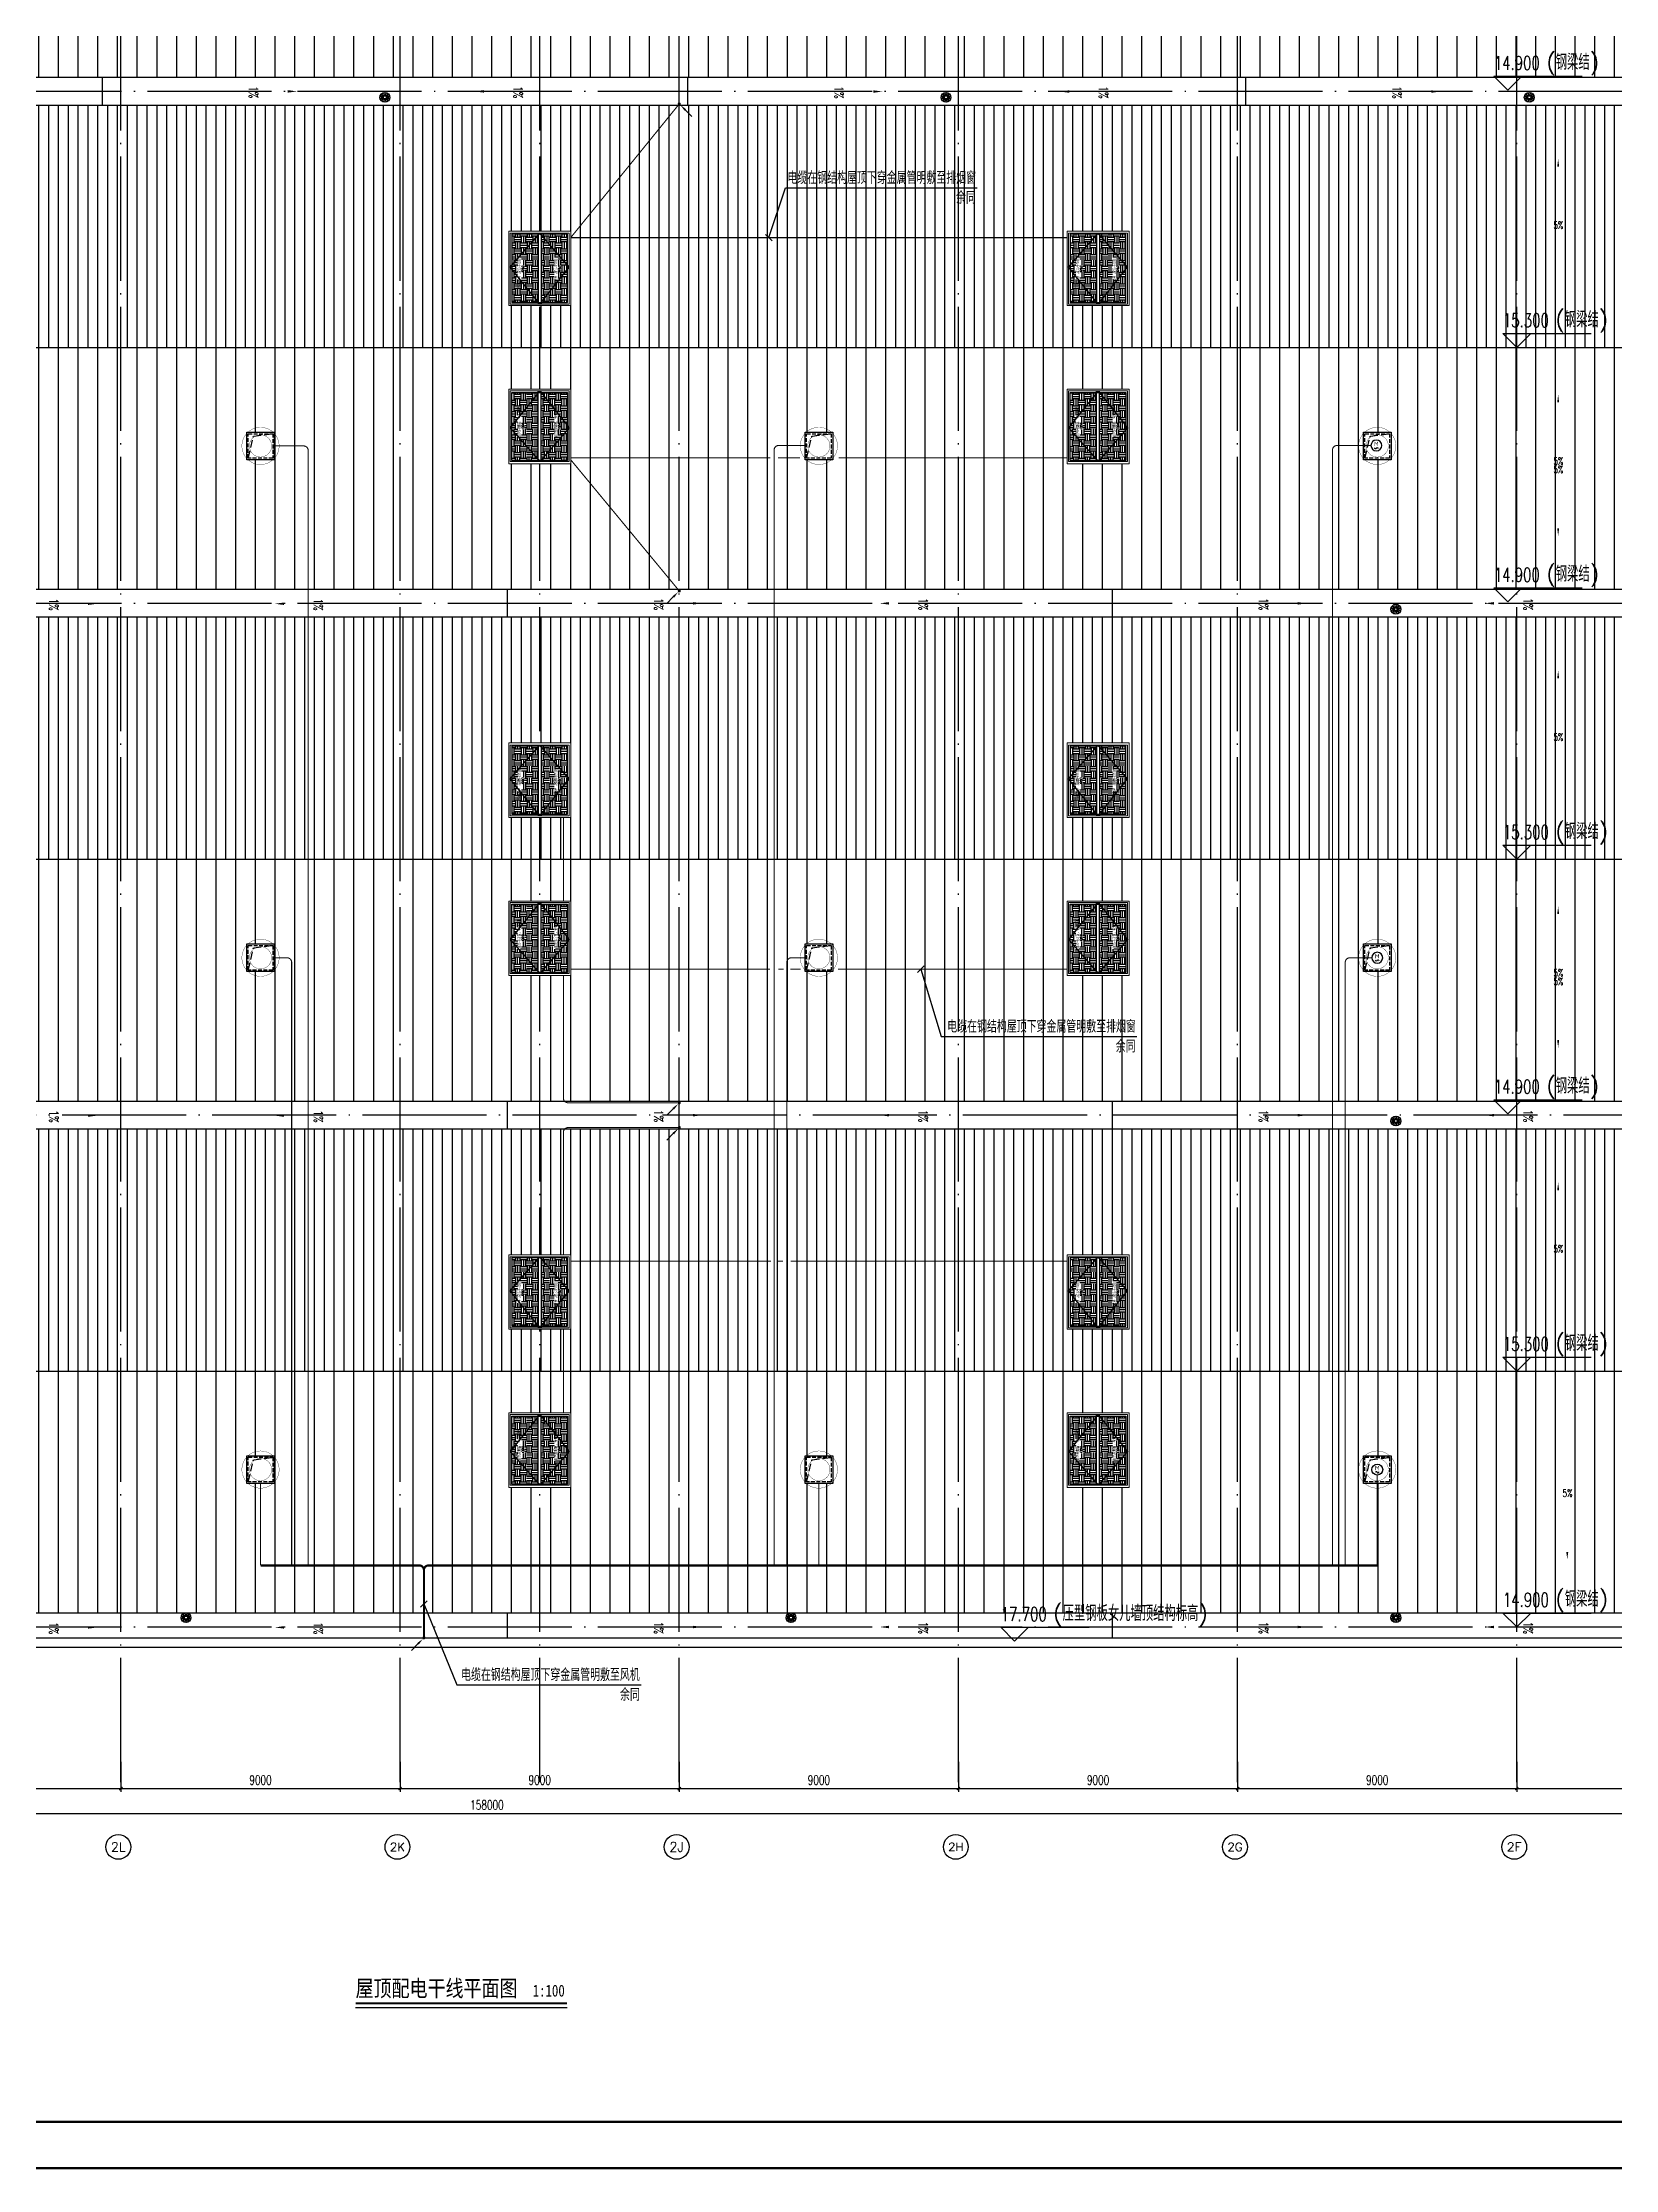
# Model space of a CAD drawing. Extents: x -1396510 to 1250330, y -1892470 to 1623980.
# Drawn here: x 806989 to 857695, y -816618 to -748051 of the extents above; entities that cross this region are included whole.
import ezdxf
from ezdxf.enums import TextEntityAlignment as Align

# ---------------------------------------------------------------- set-up
doc = ezdxf.new("R2010")
doc.units = 0
doc.header["$LTSCALE"] = 1000
doc.header["$MEASUREMENT"] = 0
for name, pattern in [('DASH', [0.35, 0.25, -0.1]), ('DOTE', [2.42, 2, -0.2, 0.02, -0.2]), ('HIDDEN', [9.525, 6.35, -3.175])]:
    doc.linetypes.add(name, pattern=pattern)
doc.layers.get('Defpoints').update_dxf_attribs({"color": 210})
for name, color, linetype in [('0-cxFrame', 155, 'Continuous'), ('A-AXIS-D', 1, 'Continuous'), ('A-AXIS-DOTE', 14, 'DOTE'), ('A-AXIS-SYMB', 3, 'Continuous'), ('A-DRAIN', 142, 'Continuous'), ('A-HATCH-2', 251, 'Continuous'), ('A-LIN-V', 9, 'Continuous'), ('A-SFCE', 30, 'Continuous'), ('A-WINDOW', 140, 'Continuous'), ('AS-COLN', 6, 'Continuous'), ('AS-结构边线层', 200, 'Continuous'), ('DIM-照明', 3, 'Continuous'), ('DIM_SYMB', 3, 'Continuous'), ('EQUIP-动力', 3, 'Continuous'), ('LWIRE', 4, 'Continuous'), ('PUB_TEXT', 7, 'Continuous'), ('SPACE', 7, 'Continuous'), ('SPACE_HATCH', 8, 'Continuous'), ('WIRE-照明', 1, 'Continuous'), ('参考线', 8, 'Continuous'), ('外框', 1, 'HIDDEN'), ('暖通', 7, 'Continuous'), ('虹吸雨水斗', 6, 'Continuous')]:
    doc.layers.add(name, color=color, linetype=linetype)
doc.layers.add('0-cxText', color=131, linetype='Continuous', lineweight=25)
doc.layers.add('成型线', color=3, linetype='Continuous', lineweight=18)
doc.layers.add('A-云线2', color=3, linetype='Continuous', plot=False)
doc.layers.add('A-加建区域', color=47, linetype='Continuous', plot=False)
doc.styles.add('-宋体', font='', dxfattribs={"width": 0.8})
doc.styles.add('_TCH_AXIS', font='COMPLEX', dxfattribs={"bigfont": 'GBCBIG'})
doc.styles.add('_TCH_DIM', font='SIMPLEX', dxfattribs={"bigfont": 'GBCBIG'})
doc.styles.add('_TCH_DIM_T3', font='SIMPLEX', dxfattribs={"width": 0.705882, "bigfont": 'GBCBIG'})
doc.styles.add('_TCH_SPACE', font='SIMPLEX', dxfattribs={"height": 5, "bigfont": 'GBCBIG'})
doc.styles.add('_TEL_ATTDEF', font='GBENOR', dxfattribs={"width": 0.8, "height": 3, "bigfont": 'GBCBIG'})
doc.styles.add('_TEL_DIM', font='SIMPLEX', dxfattribs={"width": 0.8, "height": 3.5, "bigfont": 'HZTXT'})
doc.styles.add('cx_tuming', font='simhei.ttf')
doc.styles.add('cx_tuqian1', font='')
doc.styles.get("Standard").update_dxf_attribs({"font": 'gbenor.shx', "bigfont": 'gbcbig.shx'})
doc.styles.add('黑体', font='simhei.ttf', dxfattribs={"height": 12})
doc.styles.get('-宋体').set_extended_font_data('SimSun')
doc.styles.get('cx_tuqian1').set_extended_font_data('SimSun')
doc.dimstyles.new('_TCH_ARCH&&100', dxfattribs={"dimtxt": 297.5, "dimasz": 100, "dimexe": 100, "dimexo": 100, "dimgap": 126.25, "dimtad": 1, "dimdec": 0, "dimzin": 0, "dimdsep": 46, "dimtxsty": '_TCH_DIM_T3', "dimblk": 'ARCHTICK', "dimcen": 0.09, "dimclrt": 7, "dimazin": 2, "dimtfac": 1, "dimtdec": 0, "dimtix": 1, "dimtmove": 2, "dimatfit": 3, "dimfxl": 0, "dimtolj": 1, "dimtzin": 0, "dimarcsym": 0})
pattern_1 = [(90, (-214845.8, -722570), (-317.5, 0), [])]
pattern_2 = [(90, (-214845.8, -722570), (-635, 0), [])]
pattern_3 = [(0, (0, 0), (187.5, 187.5), [187.5, -187.5]), (0, (0, 70.31), (187.5, 187.5), [187.5, -187.5]), (0, (0, 140.62), (187.5, 187.5), [187.5, -187.5]), (90, (23.44, 164.06), (-187.5, 187.5), [187.5, -187.5]), (90, (93.75, 164.06), (-187.5, 187.5), [187.5, -187.5]), (90, (164.06, 164.06), (-187.5, 187.5), [187.5, -187.5])]

# ---------------------------------------------------------------- blocks, each defined once
blk = doc.blocks.new('$TelecSys$00000081')
for p, q in [((0.1, 0.1), (0.1, 0.1)), ((-1.15, -1.15), (-0.55, -0.55)), ((-0.1, -0.1), (-0.1, -0.1))]:
    blk.add_line(p, q)
at = {"const_width": 0.142}
blk.add_lwpolyline([(0.07, 0, 1), (-0.07, 0, 1)], format="xyb", close=True, dxfattribs=at)
blk.add_solid([(-0.62, -0.48), (-0.48, -0.62), (-0.1, -0.1)])
at = {"width": 0.8, "flags": 9}
blk.add_attdef('A', (0, 0), '', height=0.00002, rotation=180, dxfattribs=at)
blk = doc.blocks.new('$equip$00002875')
at = {"const_width": 0.0571}
blk.add_lwpolyline([(0, 0.5, -1), (0, -0.5, -1), (0, 0.5, 0.021884)], format="xyb", dxfattribs=at)
blk.add_circle((0, 0), 0.5)
for centre, radius, start, end in [((-0.07, -0.27), 0.0768, 17.2272, 184.2164), ((0.07, -0.23), 0.0769, 197.2591, 5.1179)]:
    blk.add_arc(centre, radius, start, end)
at = {"color": 7, "style": '_TEL_DIM'}
blk.add_attdef('$TEXT$', text='', height=0.4, dxfattribs=at).set_placement((0, 0.14), align=Align.MIDDLE_CENTER)
at = {"color": 7, "style": '_TEL_DIM', "flags": 1}
for tag in ['A', 'REMARK']:
    blk.add_attdef(tag, text='', height=0.00002, dxfattribs=at).set_placement((0, 0), align=Align.MIDDLE_CENTER)
blk = doc.blocks.new('423213')
at = {"layer": 'A-AXIS-SYMB', "color": 8}
for p, q in [((327494, 689616), (327044, 690066)), ((327044, 690066), (329894, 690066)), ((327494, 689616), (327944, 690066))]:
    blk.add_line(p, q, dxfattribs=at)
at = {"layer": 'A-AXIS-SYMB', "color": 7, "style": '_TCH_DIM', "width": 0.705882}
blk.add_text('14.900', height=446.2, dxfattribs=at).set_placement((327043, 690266))
at = {"layer": 'A-AXIS-SYMB', "color": 7, "style": '_TCH_DIM'}
blk.add_text('(钢梁结)', height=506.4, dxfattribs=at).set_placement((328738, 690266))
blk = doc.blocks.new('w4243')
at = {"layer": 'A-AXIS-SYMB', "color": 8}
for p, q in [((327787, 697820), (327337, 698270)), ((327337, 698270), (330187, 698270)), ((327787, 697820), (328237, 698270))]:
    blk.add_line(p, q, dxfattribs=at)
at = {"layer": 'A-AXIS-SYMB', "color": 7, "style": '_TCH_DIM', "width": 0.705882}
blk.add_text('15.300', height=446.2, dxfattribs=at).set_placement((327337, 698470))
at = {"layer": 'A-AXIS-SYMB', "color": 7, "style": '_TCH_DIM'}
blk.add_text('(钢梁结)', height=506.4, dxfattribs=at).set_placement((329032, 698470))
blk = doc.blocks.new('“奔腾”虹吸雨水斗')
at = {"layer": '虹吸雨水斗', "color": 8, "lineweight": 25}
for p, q in [((946944, 86685), (947028, 86658)), ((947028, 86641), (946944, 86614)), ((947032, 86673), (946946, 86692)), ((946946, 86607), (947032, 86625)), ((946982, 86753), (947040, 86688)), ((947040, 86611), (946982, 86546)), ((947052, 86699), (946987, 86758)), ((946987, 86541), (947052, 86600)), ((947048, 86793), (947066, 86707)), ((947066, 86592), (947048, 86506)), ((947082, 86711), (947055, 86795)), ((947055, 86504), (947082, 86587)), ((947125, 86795), (947098, 86711)), ((947098, 86587), (947125, 86504)), ((947114, 86707), (947132, 86793)), ((947132, 86506), (947114, 86592)), ((947194, 86758), (947128, 86699)), ((947128, 86600), (947194, 86541)), ((947140, 86688), (947199, 86753)), ((947199, 86546), (947140, 86611)), ((947234, 86692), (947148, 86673)), ((947148, 86625), (947234, 86607)), ((947152, 86658), (947236, 86685)), ((947236, 86614), (947152, 86641))]:
    blk.add_line(p, q, dxfattribs=at)
for radius in [150, 47.6]:
    blk.add_circle((947090, 86649), radius, dxfattribs=at)
for centre, start, end in [((947025, 86649), 291.63817, 68.36747), ((947034, 86682), 261.63817, 38.36747), ((947034, 86617), 321.63817, 98.36747), ((947057, 86706), 231.63817, 8.36747), ((947057, 86593), 351.63817, 128.36747), ((947090, 86715), 201.63817, 338.36747), ((947090, 86584), 21.63817, 158.36747), ((947123, 86706), 171.63817, 308.36747), ((947123, 86593), 51.63817, 188.36747), ((947147, 86682), 141.63817, 278.36747), ((947147, 86617), 81.63817, 218.36747), ((947155, 86649), 111.63817, 248.36747)]:
    blk.add_arc(centre, 8.82, start, end, dxfattribs=at)
blk = doc.blocks.new('w4234233')
at = {"layer": 'A-AXIS-SYMB', "color": 8}
for points in [[(355546, 826830, 0, 0, 0), (355546, 825680, 0, 80, 0), (355546, 825980, 0, 0, 0)], [(355546, 818810, 0, 0, 0), (355546, 819960, 0, 80, 0), (355546, 819660, 0, 0, 0)]]:
    blk.add_lwpolyline(points, format="xyseb", dxfattribs=at)
at = {"layer": 'A-AXIS-SYMB', "color": 7, "style": '_TCH_DIM', "width": 0.705882}
for p in [(355376, 826935), (355376, 818407)]:
    blk.add_text('1%%%', height=297.5, dxfattribs=at).set_placement(p)
blk = doc.blocks.new('44')
blk.add_wipeout([(277496, 745320), (279896, 745320), (279896, 747320), (277496, 747320)]).dxf.layer = '参考线'
at = {"layer": 'SPACE_HATCH'}
h = blk.add_hatch(dxfattribs=at)
h.set_pattern_fill('土壤', color=8, scale=50, style=0)
h.set_pattern_definition(pattern_3)
h.paths.add_polyline_path([(277596, 746370), (279796, 746370), (279796, 747220), (277596, 747220)])
h.paths.add_polyline_path([(278352, 746904), (279057, 746904), (279057, 747034), (278352, 747034)])
h.paths.add_polyline_path([(278591, 746811), (278817, 746811), (278817, 746895), (278591, 746895)])
h = blk.add_hatch(dxfattribs=at)
h.set_pattern_fill('土壤', color=8, scale=50, style=0)
h.set_pattern_definition(pattern_3)
h.paths.add_polyline_path([(277596, 746270), (279796, 746270), (279796, 745420), (277596, 745420)])
h.paths.add_polyline_path([(278352, 745724), (279057, 745724), (279057, 745854), (278352, 745854)])
h.paths.add_polyline_path([(278591, 745631), (278817, 745631), (278817, 745715), (278591, 745715)])
at = {"color": 2}
for p, q in [((277566, 746370), (279851, 746370)), ((277566, 746270), (279851, 746270))]:
    blk.add_line(p, q, dxfattribs=at)
at = {"layer": 'A-SFCE'}
blk.add_lwpolyline([(277596, 747220), (279796, 747220), (279796, 745420), (277596, 745420)], close=True, dxfattribs=at)
at = {"layer": '外框', "color": 8}
for points in [[(279851, 746320), (278658, 747270), (277566, 746320)], [(279851, 746320), (278658, 745370), (277566, 746320)]]:
    blk.add_lwpolyline(points, dxfattribs=at)
at = {"layer": '成型线'}
blk.add_line((279896, 745320), (279896, 747320), dxfattribs=at)
blk.add_lwpolyline([(279896, 745320), (277496, 745320), (277496, 747320), (279896, 747320)], dxfattribs=at)
blk.add_lwpolyline([(279851, 745370), (279851, 747270), (277566, 747270), (277566, 745370)], close=True, dxfattribs=at)
at = {"layer": 'SPACE', "color": 8, "style": '_TCH_SPACE'}
for p in [(278365, 746930), (278365, 745750)]:
    blk.add_text('自然排烟窗，有效面积', height=96.5, dxfattribs=at).set_placement(p)
at = {"layer": 'SPACE', "color": 8, "style": '_TCH_SPACE', "width": 0.705882}
for s, height, p in [('1.87m', 59.5, (278600, 746828)), ('2', 29.8, (278792, 746863)), ('1.87m', 59.5, (278600, 745648)), ('2', 29.8, (278792, 745683))]:
    blk.add_text(s, height=height, dxfattribs=at).set_placement(p)
blk = doc.blocks.new('eeee')
at = {"layer": 'A-LIN-V'}
blk.add_blockref('44', (16550, 81000), dxfattribs=at)
at = {"layer": 'A-LIN-V', "xscale": -0.9999999999999998}
blk.add_blockref('44', (579042, 81000), dxfattribs=at)
blk = doc.blocks.new('fengji')
blk.add_wipeout([(-445, 445), (445, 445), (445, -445), (-445, -445)]).dxf.layer = '参考线'
at = {"layer": 'A-HATCH-2', "color": 8, "const_width": 10}
for points in [[(0, -600, -1), (0, 600, -1)], [(0, -600, 1), (0, 600, 1)]]:
    blk.add_lwpolyline(points, format="xyb", dxfattribs=at)
at = {"layer": 'A-HATCH-2', "color": 8, "linetype": 'DASH', "const_width": 10}
for points in [[(0, -358, -1), (0, 358, -1)], [(0, -358, 1), (0, 358, 1)]]:
    blk.add_lwpolyline(points, format="xyb", dxfattribs=at)
at = {"layer": 'AS-COLN', "ltscale": 0.5}
blk.add_lwpolyline([(-445, 445), (445, 445), (445, -445), (-445, -445)], close=True, dxfattribs=at)
at = {"layer": 'AS-COLN', "linetype": 'DASH', "ltscale": 0.5}
blk.add_lwpolyline([(-395, 395), (395, 395), (395, -395), (-395, -395)], close=True, dxfattribs=at)
at = {"layer": 'AS-结构边线层', "color": 8, "linetype": 'DASH'}
blk.add_lwpolyline([(395, 395), (225, -315), (-395, -395)], dxfattribs=at)
blk = doc.blocks.new('_ArchTick')
at = {"color": 0, "linetype": 'ByBlock', "const_width": 0.4}
blk.add_lwpolyline([(-0.5, -0.5), (0.5, 0.5)], dxfattribs=at)
blk = doc.blocks.new('*D5866')
at = {"layer": 'A-AXIS-D', "color": 0, "lineweight": -2, "transparency": 16777216}
for p, q in [((57300, -86850), (57300, -87810)), ((66300, -86850), (66300, -87810)), ((57300, -87710), (66300, -87710))]:
    blk.add_line(p, q, dxfattribs=at)
at = {"layer": 'Defpoints', "color": 0, "transparency": 16777216}
for p in [(57300, -86750), (66300, -86750), (66300, -87710)]:
    blk.add_point(p, dxfattribs=at)
at = {"layer": 'A-AXIS-D', "color": 0, "lineweight": -2, "transparency": 16777216, "xscale": 100, "yscale": 100, "zscale": 100, "rotation": 180}
blk.add_blockref('_ArchTick', (57300, -87710), dxfattribs=at)
at = {"layer": 'A-AXIS-D', "color": 0, "lineweight": -2, "transparency": 16777216, "xscale": 100, "yscale": 100, "zscale": 100}
blk.add_blockref('_ArchTick', (66300, -87710), dxfattribs=at)
at = {"layer": 'A-AXIS-D', "color": 7, "transparency": 16777216, "insert": (61800, -87435), "char_height": 297.5, "attachment_point": 5, "style": '_TCH_DIM_T3'}
blk.add_mtext('\\A1;9000', dxfattribs=at)
blk = doc.blocks.new('*D5867')
at = {"layer": 'A-AXIS-D', "color": 0, "lineweight": -2, "transparency": 16777216}
for p, q in [((66300, -86850), (66300, -87810)), ((75300, -86850), (75300, -87810)), ((66300, -87710), (75300, -87710))]:
    blk.add_line(p, q, dxfattribs=at)
at = {"layer": 'Defpoints', "color": 0, "transparency": 16777216}
for p in [(66300, -86750), (75300, -86750), (75300, -87710)]:
    blk.add_point(p, dxfattribs=at)
at = {"layer": 'A-AXIS-D', "color": 0, "lineweight": -2, "transparency": 16777216, "xscale": 100, "yscale": 100, "zscale": 100, "rotation": 180}
blk.add_blockref('_ArchTick', (66300, -87710), dxfattribs=at)
at = {"layer": 'A-AXIS-D', "color": 0, "lineweight": -2, "transparency": 16777216, "xscale": 100, "yscale": 100, "zscale": 100}
blk.add_blockref('_ArchTick', (75300, -87710), dxfattribs=at)
at = {"layer": 'A-AXIS-D', "color": 7, "transparency": 16777216, "insert": (70800, -87435), "char_height": 297.5, "attachment_point": 5, "style": '_TCH_DIM_T3'}
blk.add_mtext('\\A1;9000', dxfattribs=at)
blk = doc.blocks.new('*D5868')
at = {"layer": 'A-AXIS-D', "color": 0, "lineweight": -2, "transparency": 16777216}
for p, q in [((75300, -86850), (75300, -87810)), ((84300, -86850), (84300, -87810)), ((75300, -87710), (84300, -87710))]:
    blk.add_line(p, q, dxfattribs=at)
at = {"layer": 'Defpoints', "color": 0, "transparency": 16777216}
for p in [(75300, -86750), (84300, -86750), (84300, -87710)]:
    blk.add_point(p, dxfattribs=at)
at = {"layer": 'A-AXIS-D', "color": 0, "lineweight": -2, "transparency": 16777216, "xscale": 100, "yscale": 100, "zscale": 100, "rotation": 180}
blk.add_blockref('_ArchTick', (75300, -87710), dxfattribs=at)
at = {"layer": 'A-AXIS-D', "color": 0, "lineweight": -2, "transparency": 16777216, "xscale": 100, "yscale": 100, "zscale": 100}
blk.add_blockref('_ArchTick', (84300, -87710), dxfattribs=at)
at = {"layer": 'A-AXIS-D', "color": 7, "transparency": 16777216, "insert": (79800, -87435), "char_height": 297.5, "attachment_point": 5, "style": '_TCH_DIM_T3'}
blk.add_mtext('\\A1;9000', dxfattribs=at)
blk = doc.blocks.new('*D5869')
at = {"layer": 'A-AXIS-D', "color": 0, "lineweight": -2, "transparency": 16777216}
for p, q in [((84300, -86850), (84300, -87810)), ((93300, -86850), (93300, -87810)), ((84300, -87710), (93300, -87710))]:
    blk.add_line(p, q, dxfattribs=at)
at = {"layer": 'Defpoints', "color": 0, "transparency": 16777216}
for p in [(84300, -86750), (93300, -86750), (93300, -87710)]:
    blk.add_point(p, dxfattribs=at)
at = {"layer": 'A-AXIS-D', "color": 0, "lineweight": -2, "transparency": 16777216, "xscale": 100, "yscale": 100, "zscale": 100, "rotation": 180}
blk.add_blockref('_ArchTick', (84300, -87710), dxfattribs=at)
at = {"layer": 'A-AXIS-D', "color": 0, "lineweight": -2, "transparency": 16777216, "xscale": 100, "yscale": 100, "zscale": 100}
blk.add_blockref('_ArchTick', (93300, -87710), dxfattribs=at)
at = {"layer": 'A-AXIS-D', "color": 7, "transparency": 16777216, "insert": (88800, -87435), "char_height": 297.5, "attachment_point": 5, "style": '_TCH_DIM_T3'}
blk.add_mtext('\\A1;9000', dxfattribs=at)
blk = doc.blocks.new('*D5870')
at = {"layer": 'A-AXIS-D', "color": 0, "lineweight": -2, "transparency": 16777216}
for p, q in [((93300, -86850), (93300, -87810)), ((102300, -86850), (102300, -87810)), ((93300, -87710), (102300, -87710))]:
    blk.add_line(p, q, dxfattribs=at)
at = {"layer": 'Defpoints', "color": 0, "transparency": 16777216}
for p in [(93300, -86750), (102300, -86750), (102300, -87710)]:
    blk.add_point(p, dxfattribs=at)
at = {"layer": 'A-AXIS-D', "color": 0, "lineweight": -2, "transparency": 16777216, "xscale": 100, "yscale": 100, "zscale": 100, "rotation": 180}
blk.add_blockref('_ArchTick', (93300, -87710), dxfattribs=at)
at = {"layer": 'A-AXIS-D', "color": 0, "lineweight": -2, "transparency": 16777216, "xscale": 100, "yscale": 100, "zscale": 100}
blk.add_blockref('_ArchTick', (102300, -87710), dxfattribs=at)
at = {"layer": 'A-AXIS-D', "color": 7, "transparency": 16777216, "insert": (97800, -87435), "char_height": 297.5, "attachment_point": 5, "style": '_TCH_DIM_T3'}
blk.add_mtext('\\A1;9000', dxfattribs=at)
blk = doc.blocks.new('*D5871')
at = {"layer": 'A-AXIS-D', "color": 0, "lineweight": -2, "transparency": 16777216}
for p, q in [((102300, -86850), (102300, -87810)), ((111300, -86850), (111300, -87810)), ((102300, -87710), (111300, -87710))]:
    blk.add_line(p, q, dxfattribs=at)
at = {"layer": 'Defpoints', "color": 0, "transparency": 16777216}
for p in [(102300, -86750), (111300, -86750), (111300, -87710)]:
    blk.add_point(p, dxfattribs=at)
at = {"layer": 'A-AXIS-D', "color": 0, "lineweight": -2, "transparency": 16777216, "xscale": 100, "yscale": 100, "zscale": 100, "rotation": 180}
blk.add_blockref('_ArchTick', (102300, -87710), dxfattribs=at)
at = {"layer": 'A-AXIS-D', "color": 0, "lineweight": -2, "transparency": 16777216, "xscale": 100, "yscale": 100, "zscale": 100}
blk.add_blockref('_ArchTick', (111300, -87710), dxfattribs=at)
at = {"layer": 'A-AXIS-D', "color": 7, "transparency": 16777216, "insert": (106800, -87435), "char_height": 297.5, "attachment_point": 5, "style": '_TCH_DIM_T3'}
blk.add_mtext('\\A1;9000', dxfattribs=at)
blk = doc.blocks.new('*D5872')
at = {"layer": 'A-AXIS-D', "color": 0, "lineweight": -2, "transparency": 16777216}
for p, q in [((111300, -86850), (111300, -87810)), ((120300, -86850), (120300, -87810)), ((111300, -87710), (120300, -87710))]:
    blk.add_line(p, q, dxfattribs=at)
at = {"layer": 'Defpoints', "color": 0, "transparency": 16777216}
for p in [(111300, -86750), (120300, -86750), (120300, -87710)]:
    blk.add_point(p, dxfattribs=at)
at = {"layer": 'A-AXIS-D', "color": 0, "lineweight": -2, "transparency": 16777216, "xscale": 100, "yscale": 100, "zscale": 100, "rotation": 180}
blk.add_blockref('_ArchTick', (111300, -87710), dxfattribs=at)
at = {"layer": 'A-AXIS-D', "color": 0, "lineweight": -2, "transparency": 16777216, "xscale": 100, "yscale": 100, "zscale": 100}
blk.add_blockref('_ArchTick', (120300, -87710), dxfattribs=at)
at = {"layer": 'A-AXIS-D', "color": 7, "transparency": 16777216, "insert": (115800, -87435), "char_height": 297.5, "attachment_point": 5, "style": '_TCH_DIM_T3'}
blk.add_mtext('\\A1;9000', dxfattribs=at)
blk = doc.blocks.new('*D5878')
at = {"layer": 'A-AXIS-D', "color": 0, "lineweight": -2, "transparency": 16777216}
for p, q in [((-900, -86950), (-900, -88610)), ((157100, -86950), (157100, -88610)), ((-900, -88510), (157100, -88510))]:
    blk.add_line(p, q, dxfattribs=at)
at = {"layer": 'Defpoints', "color": 0, "transparency": 16777216}
for p in [(-900, -86850), (157100, -86850), (157100, -88510)]:
    blk.add_point(p, dxfattribs=at)
at = {"layer": 'A-AXIS-D', "color": 0, "lineweight": -2, "transparency": 16777216, "xscale": 100, "yscale": 100, "zscale": 100, "rotation": 180}
blk.add_blockref('_ArchTick', (-900, -88510), dxfattribs=at)
at = {"layer": 'A-AXIS-D', "color": 0, "lineweight": -2, "transparency": 16777216, "xscale": 100, "yscale": 100, "zscale": 100}
blk.add_blockref('_ArchTick', (157100, -88510), dxfattribs=at)
at = {"layer": 'A-AXIS-D', "color": 7, "transparency": 16777216, "insert": (78100, -88235), "char_height": 297.5, "attachment_point": 5, "style": '_TCH_DIM_T3'}
blk.add_mtext('\\A1;158000', dxfattribs=at)
blk = doc.blocks.new('TK22.A0+1 L(Dragon)')
at = {"layer": '0-cxFrame', "color": 7, "const_width": 0.5}
blk.add_lwpolyline([(0, 0), (-1485, 0), (-1485, 841), (0, 841)], close=True, dxfattribs=at)
at = {"layer": '0-cxFrame', "const_width": 0.5}
blk.add_lwpolyline([(-80, 10), (-1465, 10), (-1465, 831), (-80, 831)], close=True, dxfattribs=at)
at = {"style": '黑体', "flags": 4}
blk.add_attdef('图幅', text='', height=3.3, dxfattribs=at).set_placement((-40, 3), align=Align.RIGHT)
at = {"layer": '0-cxText', "flags": 4}
for tag, height, style, p in [('建设单位', 3.5, 'cx_tuming', (-45, 240)), ('项目名称', 3.5, 'cx_tuming', (-45, 210)), ('子项名称', 3.5, 'cx_tuming', (-45, 180)), ('工程编号', 3.3, 'cx_tuqian1', (-35, 165)), ('图名1', 3.5, 'cx_tuming', (-45, 87)), ('图名2', 3.5, 'cx_tuming', (-45, 79)), ('图名3', 3.5, 'cx_tuming', (-45, 71)), ('出图日期', 3.3, 'cx_tuqian1', (-39, 60)), ('专业', 3.3, 'cx_tuqian1', (-55, 52)), ('图号', 3.3, 'cx_tuqian1', (-55, 44)), ('版次', 3.3, 'cx_tuqian1', (-20, 44))]:
    blk.add_attdef(tag, text='', height=height, dxfattribs=dict(at, style=style)).set_placement(p, align=Align.MIDDLE)
at = {"layer": 'Defpoints', "color": 6, "flags": 4}
for tag, height, style, p in [('tufu', 3.3, '黑体', (-12, 12)), ('dwfname', 4, 'cx_tuqian1', (-80, 3))]:
    blk.add_attdef(tag, text='', height=height, dxfattribs=dict(at, style=style)).set_placement(p, align=Align.RIGHT)
blk = doc.blocks.new('世赫2#厂房屋顶0821')
at = {"layer": 'A-HATCH-2'}
h = blk.add_hatch(dxfattribs=at)
h.set_pattern_fill('ANSI31', color=256, scale=400, angle=45)
h.set_pattern_definition(pattern_2)
h.paths.add_polyline_path([(19034.2, -24750), (151569.9, -24750), (156800, -24750), (156800, -32550), (10856.8, -32550), (13387, -24750), (22714.2, -24750)])
h = blk.add_hatch(dxfattribs=at)
h.set_pattern_fill('ANSI31', color=256, scale=200, angle=45)
h.set_pattern_definition(pattern_1)
h.paths.add_polyline_path([(19034.2, -41250), (151569.9, -41250), (156800, -41250), (156800, -33450), (10564.9, -33450), (8034.7, -41250), (22714.2, -41250)])
h = blk.add_hatch(dxfattribs=at)
h.set_pattern_fill('ANSI31', color=256, scale=400, angle=45)
h.set_pattern_definition(pattern_2)
h.paths.add_polyline_path([(19034.2, -41250), (151569.9, -41250), (156800, -41250), (156800, -49050), (5504.5, -49050), (8034.7, -41250), (22714.2, -41250)])
h = blk.add_hatch(dxfattribs=at)
h.set_pattern_fill('ANSI31', color=256, scale=200, angle=45)
h.set_pattern_definition(pattern_1)
h.paths.add_polyline_path([(19034.2, -57750), (151569.9, -57750), (156800, -57750), (156800, -49950), (5212.5, -49950), (2682.3, -57750), (22714.2, -57750)])
h = blk.add_hatch(dxfattribs=at)
h.set_pattern_fill('ANSI31', color=256, scale=400, angle=45)
h.set_pattern_definition(pattern_2)
h.paths.add_polyline_path([(19034.2, -57750), (151569.9, -57750), (156800, -57750), (156800, -65550), (152.1, -65550), (2682.3, -57750), (22714.2, -57750)])
h = blk.add_hatch(dxfattribs=at)
h.set_pattern_fill('ANSI31', color=256, scale=200, angle=45)
h.set_pattern_definition(pattern_1)
h.paths.add_polyline_path([(19034.2, -74250), (151569.9, -74250), (156800, -74250), (156800, -66450), (-300, -66450), (-300, -68300), (-600, -68300), (-600, -74225), (22714.2, -74250)])
h = blk.add_hatch(dxfattribs=at)
h.set_pattern_fill('ANSI31', color=256, scale=400, angle=45)
h.set_pattern_definition(pattern_2)
h.paths.add_polyline_path([(19034.2, -74250), (151569.9, -74250), (156800, -74250), (156800, -82050), (-600, -82050), (-600, -74250), (22714.2, -74250)])
at = {"layer": 'A-AXIS-D'}
for centre in [(66215.1, -89588.9), (75215.1, -89588.9), (84215.1, -89588.9), (93215.1, -89588.9), (102215.1, -89588.9), (111215.1, -89588.9)]:
    blk.add_circle(centre, 400, dxfattribs=at)
at = {"layer": 'A-AXIS-DOTE', "color": 8, "ltscale": 2}
for p, q in [((66300, -87498.9), (66300, 6300)), ((75300, -87498.9), (75300, 6300)), ((79800, -87498.9), (79800, 6300)), ((84300, -87498.9), (84300, 6300)), ((93300, -87498.9), (93300, 6300)), ((102300, -87498.9), (102300, 6300)), ((111300, -87498.9), (111300, 6300)), ((163114.2, -33000), (-11095.8, -33000)), ((163114.2, -49500), (-11095.8, -49500)), ((165204.2, -66000), (-11095.8, -66000)), ((163114.2, -82500), (-11095.8, -82500))]:
    blk.add_line(p, q, dxfattribs=at)
at = {"layer": 'A-AXIS-SYMB', "color": 8}
for p, q in [((95111.6, -82960), (94661.6, -82510)), ((94661.6, -82510), (97511.6, -82510)), ((95111.6, -82960), (95561.6, -82510))]:
    blk.add_line(p, q, dxfattribs=at)
for points in [[(112632.6, -37110, 0, 0, 0), (112632.6, -35180, 0, 64, 0), (112632.6, -35420, 0, 0, 0)], [(112632.6, -37110, 0, 0, 0), (112632.6, -35180, 0, 64, 0), (112632.6, -35420, 0, 0, 0)], [(112632.6, -44710, 0, 0, 0), (112632.6, -42780, 0, 64, 0), (112632.6, -43020, 0, 0, 0)], [(112632.6, -45390, 0, 0, 0), (112632.6, -47320, 0, 64, 0), (112632.6, -47080, 0, 0, 0)], [(112632.6, -53610, 0, 0, 0), (112632.6, -51680, 0, 64, 0), (112632.6, -51920, 0, 0, 0)], [(112632.6, -53610, 0, 0, 0), (112632.6, -51680, 0, 64, 0), (112632.6, -51920, 0, 0, 0)], [(112632.6, -61210, 0, 0, 0), (112632.6, -59280, 0, 64, 0), (112632.6, -59520, 0, 0, 0)], [(112632.6, -61890, 0, 0, 0), (112632.6, -63820, 0, 64, 0), (112632.6, -63580, 0, 0, 0)], [(112632.6, -70110, 0, 0, 0), (112632.6, -68180, 0, 64, 0), (112632.6, -68420, 0, 0, 0)], [(112925.7, -78390, 0, 0, 0), (112925.7, -80320, 0, 64, 0), (112925.7, -80080, 0, 0, 0)]]:
    blk.add_lwpolyline(points, format="xyseb", dxfattribs=at)
at = {"layer": 'A-DRAIN'}
for p, q in [((65690.4, -32545.3), (65690.4, -33445.3)), ((84561.6, -32550), (84561.6, -33450)), ((102550, -32550), (102550, -33450)), ((78750, -49050), (78750, -49950)), ((98250, -49050), (98250, -49950)), ((78750, -65550), (78750, -66450)), ((98250, -65550), (98250, -66450)), ((78750, -82050), (78750, -82850)), ((98250, -82050), (98250, -82850))]:
    blk.add_line(p, q, dxfattribs=at)
at = {"layer": 'A-LIN-V'}
for points in [[(156800, -32550), (10856.8, -32550)], [(156800, -33450), (10564.9, -33450)], [(156800, -49050), (5504.5, -49050)], [(5212.5, -49950), (152.1, -65550), (156800, -65550)], [(156800, -49950), (5212.5, -49950)], [(156800, -66450), (-300, -66450)], [(156800, -82050), (-600, -82050)]]:
    blk.add_lwpolyline(points, dxfattribs=at)
at = {"layer": 'A-SFCE'}
for points in [[(-300, -68000), (-900, -68000), (-900, -83150), (157100, -83150), (157100, -83150), (157100, 650), (20575.1, 650), (-900, -65552.5), (-900, -66500)], [(-600, -68300), (-600, -82850), (156800, -82850), (156800, 350), (20793.2, 350), (-600, -65600), (-600, -66200)], [(7295.5, -41250), (156800, -41250)], [(1946.4, -57750), (156800, -57750)], [(-600, -74250), (156800, -74250)]]:
    blk.add_lwpolyline(points, dxfattribs=at)
at = {"layer": 'A-WINDOW', "color": 8}
for name, p in [('423213', (-216487.4, -722570)), ('w4243', (-216487.4, -739070)), ('w4243', (-216487.4, -739070)), ('423213', (-216487.4, -739070)), ('w4243', (-216487.4, -755570)), ('w4243', (-216487.4, -755570)), ('423213', (-216487.4, -755570)), ('w4243', (-216487.4, -772070)), ('423213', (-216194.3, -772115.7))]:
    blk.add_blockref(name, p, dxfattribs=at)
at = {"layer": 'A-加建区域', "color": 8, "rotation": 270}
for p in [(-747979.6, 322550.5), (-729108.4, 322545.8), (-711120, 322545.8), (-754420, 306033.4), (-734920, 306045.8), (-715420, 306045.8), (-754420, 289533.4), (-734920, 289545.8), (-715420, 289545.8), (-754420, 273033.4), (-734920, 273045.8), (-715420, 273045.8)]:
    blk.add_blockref('w4234233', p, dxfattribs=at)
at = {"layer": '虹吸雨水斗', "xscale": 1.061320754715, "yscale": 1.061320754715, "zscale": 1.061320754715}
for p in [(-930356.9, -125151.1), (-912267.8, -125151.1), (-893466.3, -125151.1), (-897766.3, -141651.1), (-897766.3, -158151.1), (-936766.3, -174162.8), (-917266.3, -174162.8), (-897766.3, -174162.8)]:
    blk.add_blockref('“奔腾”虹吸雨水斗', p, dxfattribs=at)
at = {"layer": 'A-AXIS-D', "color": 7, "style": '_TCH_AXIS'}
for s, height, p, p2 in [('2L', 288.12, (65975, -89732.9), (66455.2, -89732.9)), ('2K', 265.5, (74968.6, -89721.6), (75461.6, -89721.6)), ('2J', 314.07, (83983.3, -89745.9), (84446.9, -89745.9)), ('2H', 260.31, (92967.2, -89719), (93463, -89719)), ('2G', 270.86, (101970, -89724.3), (102460.2, -89724.3)), ('2F', 282.17, (110973.2, -89730), (111457, -89730))]:
    blk.add_text(s, height=height, dxfattribs=at).set_placement(p, p2, align=Align.FIT)
at = {"layer": 'A-AXIS-SYMB', "color": 7, "style": '_TCH_DIM', "width": 0.705882}
for s, height, p in [('5%', 238, (112480.6, -37432)), ('5%', 238, (112480.6, -37432)), ('5%', 238, (112480.6, -45032)), ('5%', 238, (112480.6, -45306)), ('5%', 238, (112480.6, -53932)), ('5%', 238, (112480.6, -53932)), ('5%', 238, (112480.6, -61532)), ('5%', 238, (112480.6, -61806)), ('5%', 238, (112480.6, -70432)), ('5%', 238, (112773.7, -78306)), ('17.700', 446.25, (94660.8, -82310))]:
    blk.add_text(s, height=height, dxfattribs=at).set_placement(p)
at = {"layer": 'A-AXIS-SYMB', "color": 7, "style": '_TCH_DIM'}
blk.add_text('(压型钢板女儿墙顶结构标高)', height=506.383, dxfattribs=at).set_placement((96355.8, -82310))
at = {"layer": 'A-AXIS-D'}
for base, p1, p2, picture, middle in [((157100, -88510), (-900, -86850), (157100, -86850), '*D5878', (78100, -88235)), ((66300, -87710), (57300, -86750), (66300, -86750), '*D5866', (61800, -87435)), ((75300, -87710), (66300, -86750), (75300, -86750), '*D5867', (70800, -87435)), ((84300, -87710), (75300, -86750), (84300, -86750), '*D5868', (79800, -87435)), ((93300, -87710), (84300, -86750), (93300, -86750), '*D5869', (88800, -87435)), ((102300, -87710), (93300, -86750), (102300, -86750), '*D5870', (97800, -87435)), ((111300, -87710), (102300, -86750), (111300, -86750), '*D5871', (106800, -87435)), ((120300, -87710), (111300, -86750), (120300, -86750), '*D5872', (115800, -87435))]:
    dim = blk.add_linear_dim(base=base, p1=p1, p2=p2, angle=0, dimstyle='_TCH_ARCH&&100', dxfattribs=at)
    dim.commit()
    dim.dimension.update_dxf_attribs({"geometry": picture, "text_midpoint": middle, "dimtype": 161})
at = {"layer": 'A-WINDOW', "rotation": 90}
for p in [(907120.1, -339045.8), (925120.1, -339045.8), (907120.1, -355545.8), (925120.1, -355545.8), (907120.1, -372045.8), (925120.1, -372045.8)]:
    blk.add_blockref('eeee', p, dxfattribs=at)
at = {"layer": '暖通', "rotation": 180}
for p in [(70800, -44425), (88800, -44425), (106800, -44425), (70800, -60925), (88800, -60925), (106800, -60925), (70800, -77425), (88800, -77425), (106800, -77425)]:
    blk.add_blockref('fengji', p, dxfattribs=at)

msp = doc.modelspace()

# ---------------------------------------------------------------- linework, layer by layer
at = {"layer": 'WIRE-照明', "linetype": 'Continuous'}
for points, const_width in [([(824015.9, -754340.1), (827515.8, -750030)], 35), ([(824015.9, -754340.1), (840015.9, -754340.1)], 35), ([(814190.8, -761055), (815405.2, -761055)], 35), ([(831813.2, -761040), (830722, -761040)], 35), ([(815555.2, -797145.2), (815555.2, -761205)], 35), ([(823965.9, -761440.1), (827515.8, -765730)], 35), ([(823965.9, -761440.1), (830447, -761440.1)], 35), ([(830572, -797145.2), (830572, -761190)], 35), ([(830697, -761440.1), (831410, -761440.1)], 35), ([(832650, -761440.1), (840015.9, -761440.1)], 35), ([(823780, -775730), (823780, -773030)], 35), ([(841780, -775730), (841780, -773030)], 35), ([(814190.8, -777555), (814870.6, -777555)], 35), ([(831840.8, -777555), (831133.9, -777555)], 35), ([(815020.6, -797145.2), (815020.6, -777705)], 35), ([(823780, -778130), (823780, -782080)], 35), ([(824015.9, -777920), (830440, -777920)], 35), ([(830708.4, -777920), (830881.3, -777920)], 35), ([(830983.9, -797145.2), (830983.9, -777705)], 35), ([(832630, -777920), (840015.9, -777920)], 35), ([(823780, -787130), (823780, -783180)], 35), ([(824015.9, -787340), (830470, -787340)], 35), ([(830697, -787340), (830862.2, -787340)], 35), ([(831110, -787340), (840015.9, -787340)], 35), ([(823780, -789530), (823780, -792230)], 35), ([(841780, -789530), (841780, -792230)], 35), ([(814015.8, -797145.2), (814015.8, -794230)], 35), ([(832015.8, -797145.2), (832015.8, -794230)], 35), ([(814015.8, -797145.2), (819134.2, -797145.2)], 70), ([(819284.2, -799480), (819284.2, -797295.2)], 70), ([(850015.8, -797145.2), (819434.2, -797145.2)], 70)]:
    msp.add_lwpolyline(points, dxfattribs=dict(at, const_width=const_width))
for points, const_width in [([(815555.2, -761205, 0.4142136), (815405.2, -761055)], 35), ([(830572, -761190, -0.4142136), (830722, -761040)], 35), ([(815020.6, -777705, 0.4142136), (814870.6, -777555)], 35), ([(830983.9, -777705, -0.4142136), (831133.9, -777555)], 35), ([(823780, -782080, 0.4142136), (823930, -782230)], 35), ([(823780, -783180, -0.4142136), (823930, -783030)], 35), ([(819284.2, -797295.2, 0.4142136), (819134.2, -797145.2)], 70), ([(819284.2, -797295.2, -0.4142136), (819434.2, -797145.2)], 70)]:
    msp.add_lwpolyline(points, format="xyb", dxfattribs=dict(at, const_width=const_width))

# ---------------------------------------------------------------- block references
at = {"layer": 'EQUIP-动力'}
ref = msp.add_blockref('$equip$00002875', (814015.8, -761055), dxfattribs=dict(at, xscale=350, yscale=350, zscale=350))
ref.add_attrib('$TEXT$', 'M', dxfattribs={"layer": '0', "color": 7, "height": 140, "style": '_TEL_ATTDEF'}).set_placement((814016.2, -761006.9), align=Align.MIDDLE_CENTER)
ref = msp.add_blockref('$equip$00002875', (831988.2, -761040), dxfattribs=dict(at, xscale=-350, yscale=350, zscale=350))
ref.add_attrib('$TEXT$', 'M', dxfattribs={"layer": '0', "color": 7, "height": 140, "style": '_TEL_ATTDEF'}).set_placement((831987.8, -760991.9), align=Align.MIDDLE_CENTER)
ref = msp.add_blockref('$equip$00002875', (814015.8, -777555), dxfattribs=dict(at, xscale=350, yscale=350, zscale=350))
ref.add_attrib('$TEXT$', 'M', dxfattribs={"layer": '0', "color": 7, "height": 140, "style": '_TEL_ATTDEF'}).set_placement((814016.2, -777506.9), align=Align.MIDDLE_CENTER)
ref = msp.add_blockref('$equip$00002875', (832015.8, -777555), dxfattribs=dict(at, xscale=-350, yscale=350, zscale=350))
ref.add_attrib('$TEXT$', 'M', dxfattribs={"layer": '0', "color": 7, "height": 140, "style": '_TEL_ATTDEF'}).set_placement((832015.4, -777506.9), align=Align.MIDDLE_CENTER)
ref = msp.add_blockref('$equip$00002875', (814015.8, -794055), dxfattribs=dict(at, xscale=350, yscale=350, zscale=350))
ref.add_attrib('$TEXT$', 'M', dxfattribs={"layer": '0', "color": 7, "height": 140, "style": '_TEL_ATTDEF'}).set_placement((814016.2, -794006.9), align=Align.MIDDLE_CENTER)
ref = msp.add_blockref('$equip$00002875', (832015.8, -794055), dxfattribs=dict(at, xscale=350, yscale=350, zscale=350))
ref.add_attrib('$TEXT$', 'M', dxfattribs={"layer": '0', "color": 7, "height": 140, "style": '_TEL_ATTDEF'}).set_placement((832016.2, -794006.9), align=Align.MIDDLE_CENTER)
at = {"layer": 'LWIRE', "xscale": 350, "yscale": 350, "zscale": 350, "rotation": 90}
msp.add_blockref('$TelecSys$00000081', (827515.8, -750030), dxfattribs=at)
at = {"layer": 'LWIRE', "xscale": 350, "yscale": 350, "zscale": 350}
for p in [(827515.8, -765730), (827515.8, -782230), (827515.8, -783030), (819284.2, -799480)]:
    msp.add_blockref('$TelecSys$00000081', p, dxfattribs=at)

# ---------------------------------------------------------------- next in the draw order: block references
at = {"layer": 'A-云线2'}
msp.add_blockref('世赫2#厂房屋顶0821', (743215.8, -716630), dxfattribs=at)

# ---------------------------------------------------------------- next in the draw order: linework, layer by layer
at = {"layer": 'DIM-照明'}
for p, q in [((830400, -754340.1), (830940, -752730)), ((830940, -752730), (837120, -752730)), ((830506.1, -754446.2), (830293.9, -754234.1)), ((835193.9, -778026.1), (835406.1, -777813.9)), ((835300, -777920), (835960, -780090)), ((835960, -780090), (842270, -780090)), ((819390.3, -798281.5), (819178.1, -798493.6)), ((819284.2, -798387.6), (820350, -800990)), ((820350, -800990), (826290, -800990))]:
    msp.add_line(p, q, dxfattribs=at)
at = {"layer": 'DIM_SYMB', "const_width": 70}
msp.add_lwpolyline([(817080.5, -811260), (823899.5, -811260)], dxfattribs=at)
at = {"layer": 'DIM_SYMB'}
msp.add_lwpolyline([(817080.5, -811400), (823899.5, -811400)], dxfattribs=at)
at = {"layer": 'WIRE-照明', "linetype": 'Continuous', "const_width": 35}
for points in [[(848572, -761190, -0.4142136), (848722, -761040)], [(848983.9, -777705, -0.4142136), (849133.9, -777555)]]:
    msp.add_lwpolyline(points, format="xyb", dxfattribs=at)
for points in [[(849813.2, -761040), (848722, -761040)], [(848572, -797145.2), (848572, -761190)], [(849840.8, -777555), (849133.9, -777555)], [(831092.8, -777920), (831430, -777920)], [(848983.9, -797145.2), (848983.9, -777705)], [(823930, -782230), (827530, -782230)], [(823930, -783030), (827530, -783030)], [(850015.8, -797145.2), (850015.8, -794230)]]:
    msp.add_lwpolyline(points, dxfattribs=at)

# ---------------------------------------------------------------- next in the draw order: block references
at = {"layer": '0-cxFrame', "xscale": 150, "yscale": 150, "zscale": 150}
msp.add_blockref('TK22.A0+1 L(Dragon)', (931885, -816580), dxfattribs=at)
at = {"layer": 'EQUIP-动力'}
ref = msp.add_blockref('$equip$00002875', (849988.2, -761040), dxfattribs=dict(at, xscale=-350, yscale=350, zscale=350))
ref.add_attrib('$TEXT$', 'M', dxfattribs={"layer": '0', "color": 7, "height": 140, "style": '_TEL_ATTDEF'}).set_placement((849987.8, -760991.9), align=Align.MIDDLE_CENTER)
ref = msp.add_blockref('$equip$00002875', (850015.8, -777555), dxfattribs=dict(at, xscale=-350, yscale=350, zscale=350))
ref.add_attrib('$TEXT$', 'M', dxfattribs={"layer": '0', "color": 7, "height": 140, "style": '_TEL_ATTDEF'}).set_placement((850015.4, -777506.9), align=Align.MIDDLE_CENTER)
ref = msp.add_blockref('$equip$00002875', (850015.8, -794055), dxfattribs=dict(at, xscale=350, yscale=350, zscale=350))
ref.add_attrib('$TEXT$', 'M', dxfattribs={"layer": '0', "color": 7, "height": 140, "style": '_TEL_ATTDEF'}).set_placement((850016.2, -794006.9), align=Align.MIDDLE_CENTER)

# ---------------------------------------------------------------- next in the draw order: texts
at = {"layer": 'DIM-照明', "color": 7, "style": '_TEL_DIM', "width": 0.8}
for s, p in [('电缆在钢结构屋顶下穿金属管明敷至排烟窗', (831003.1, -752610)), ('余同', (836435.6, -753250)), ('电缆在钢结构屋顶下穿金属管明敷至排烟窗', (836153.1, -779970)), ('余同', (841585.6, -780610)), ('电缆在钢结构屋顶下穿金属管明敷至风机', (820480.6, -800870)), ('余同', (825605.6, -801510))]:
    msp.add_text(s, height=400, dxfattribs=at).set_placement(p)
at = {"layer": 'PUB_TEXT', "style": '-宋体', "width": 0.8}
for s, height, p in [('屋顶配电干线平面图', 531.65, (817080.5, -811043.2)), ('1:100', 379.75, (822790.2, -811043.2))]:
    msp.add_text(s, height=height, dxfattribs=at).set_placement(p)

doc.saveas('drawing.dxf')
